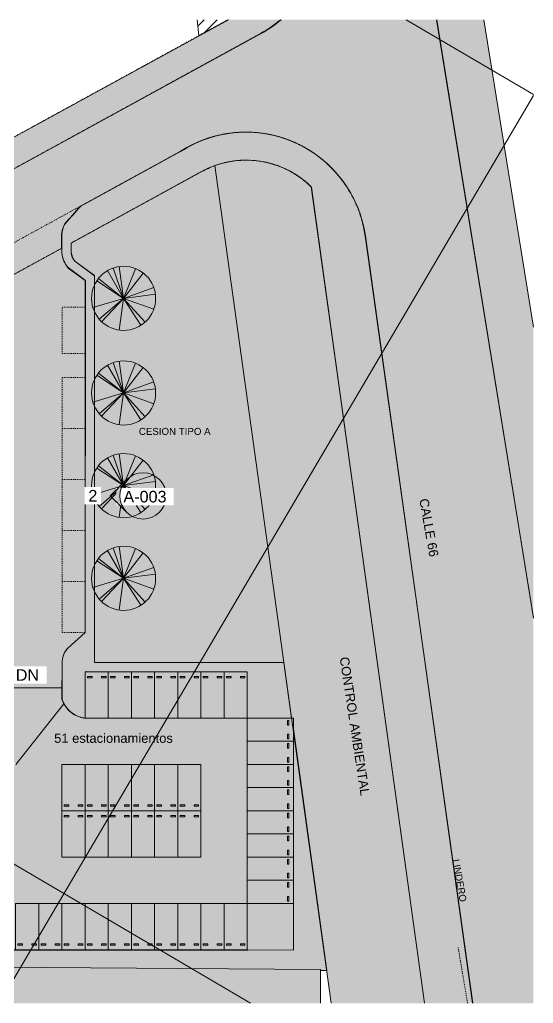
# Model space of a CAD drawing. Header units: metres. Extents: x -43 to 116, y 15 to 121.
# Drawn here: x 60.3 to 115.8, y 15.1 to 121.3 of the extents above; entities that cross this region are included whole.
import ezdxf

# ---------------------------------------------------------------- set-up
doc = ezdxf.new("R2010")
doc.units = ezdxf.units.M
doc.linetypes.add('Dash dot', pattern=[0.015875, 0.00635, -0.004763, 0, -0.004763])
doc.linetypes.add('Oculto', pattern=[0.006, 0.004, -0.002])
for name, color, linetype, lineweight in [('A-DETL', 3, 'Continuous', 5), ('A-DETL-3', 151, 'Continuous', 5), ('A-DETL-GENF', 92, 'Continuous', 5), ('A-DETL-LNOC', 90, 'Oculto', 5), ('A-PISO', 51, 'Continuous', 9), ('A-PISO-ACHU', 8, 'Continuous', 9), ('A-PISO-RAMP', 51, 'Continuous', 5), ('A-PISO-RAMP-TEXT', 2, 'Continuous', 5), ('A-PSAJ-ARBOL', 71, 'Continuous', 5), ('A-TEXT-NOTA', 2, 'Continuous', 5), ('A-TEXT-SIMB', 111, 'Continuous', 5), ('C-PARQ', 70, 'Continuous', 5)]:
    doc.layers.add(name, color=color, linetype=linetype, lineweight=lineweight)
doc.styles.add('Arial', font='arial.ttf', dxfattribs={"height": 1.25})
doc.styles.add('Arial_1', font='arial.ttf', dxfattribs={"height": 0.75})
doc.styles.add('Arial_2', font='arial.ttf', dxfattribs={"height": 1})

# ---------------------------------------------------------------- blocks, each defined once
blk = doc.blocks.new('Parqueadero-Sencillo - 2500x5000-Residentes-968502-EMPLAZAMIENTO CON PRM')
at = {"layer": 'C-PARQ'}
for p, q in [((-1.25, 0), (1.25, 0)), ((-1.25, -5), (-1.25, 0)), ((1.25, -5), (1.25, 0)), ((-0.5, -0.5), (-1, -0.5)), ((-1, -0.5), (-1, -0.65)), ((-1, -0.65), (-0.5, -0.65)), ((-0.5, -0.65), (-0.5, -0.5)), ((0.5, -0.65), (0.5, -0.5)), ((0.5, -0.5), (1, -0.5)), ((1, -0.65), (0.5, -0.65)), ((1, -0.5), (1, -0.65)), ((1.25, -5), (-1.25, -5))]:
    blk.add_line(p, q, dxfattribs=at)
blk = doc.blocks.new('Parqueadero-Sencillo - 2500x5000-Residentes-1254317-EMPLAZAMIENTO CON PRM')
at = {"layer": 'C-PARQ'}
for p, q in [((1.25, 5), (-1.25, 5)), ((-1.25, 5), (-1.25, 0)), ((1.25, 5), (1.25, 0)), ((-1.25, 0), (1.25, 0)), ((-1, 0.5), (-1, 0.65)), ((-1, 0.65), (-0.5, 0.65)), ((-0.5, 0.5), (-1, 0.5)), ((-0.5, 0.65), (-0.5, 0.5)), ((0.5, 0.65), (0.5, 0.5)), ((1, 0.65), (0.5, 0.65)), ((0.5, 0.5), (1, 0.5)), ((1, 0.5), (1, 0.65))]:
    blk.add_line(p, q, dxfattribs=at)
blk = doc.blocks.new('M_RPC Tree - Deciduous - Scarlet Oak - 12_5 Meters-1355777-EMPLAZAMIENTO CON PRM')
at = {"layer": 'A-PSAJ-ARBOL'}
for q in [(-1.11, 3.28), (-0.49, 3.42), (1.3, 3.2), (-2.71, 2.15), (-1.74, 2.99), (2.12, 2.73), (-2.89, 1.9), (3.25, 1.18), (-3.31, -1), (-2.62, -2.26), (-2.37, -2.52), (-0.49, -3.42), (3.43, 0.44), (1.87, -2.91), (2.32, -2.57), (3.25, -1.17)]:
    blk.add_line((0, 0), q, dxfattribs=at)
for start, end in [(360, 180), (180, 360)]:
    blk.add_arc((0, 0), 3.46, start, end, dxfattribs=at)
blk = doc.blocks.new('Elevation - Flecha rellenada-118254-EMPLAZAMIENTO CON PRM')
at = {"layer": 'A-TEXT-SIMB'}
blk.add_circle((0, 0), 0.005, dxfattribs=at)
blk = doc.blocks.new('Elevation - Flecha rellenada-117977-EMPLAZAMIENTO CON PRM')
at = {"layer": 'A-TEXT-SIMB'}
h = blk.add_hatch(color=256, dxfattribs=at)
edge = h.paths.add_edge_path(flags=0)
edge.add_line((-0.00354, 0.00354), (0, 0.00707))
edge.add_line((0, 0.00707), (0.00354, 0.00354))
edge.add_arc((0, 0), 0.005, 45, 135)
for p, q in [((0, 0.00707), (-0.00354, 0.00354)), ((0, 0.00707), (-0.00354, 0.00354)), ((0.00354, 0.00354), (0, 0.00707)), ((0.00354, 0.00354), (0, 0.00707))]:
    blk.add_line(p, q, dxfattribs=at)
blk.add_arc((0, 0), 0.005, 45, 135, dxfattribs=at)
blk.add_arc((0, 0), 0.005, 45, 135, dxfattribs=at)

msp = doc.modelspace()

# ---------------------------------------------------------------- hatches: boundary and pattern name
at = {"layer": 'A-DETL-GENF'}
h = msp.add_hatch(dxfattribs=at)
h.set_pattern_fill('FP_1', color=65, style=0, pattern_type=2)
h.set_pattern_definition([(45, (0, 0), (-0.707107, 0.707107), [])])
h.paths.add_polyline_path([(79.696, 119.552), (82.826, 121.267), (79.487, 121.267)], flags=0)
at = {"layer": 'A-PISO-ACHU'}
for points in [[(110.137, 15.13), (115.786, 15.13), (115.786, 56.709), (105.326, 121.267), (88.515, 121.267), (88.345, 121.124), (88.031, 120.874), (87.709, 120.635), (87.28, 120.339), (87.044, 120.186), (86.702, 119.977), (86.04, 119.607), (22.117, 84.582), (-8.429, 67.363), (-8.73, 67.31), (-9.033, 67.269), (-9.338, 67.238), (-9.643, 67.22), (-9.949, 67.213), (-10.255, 67.217), (-10.631, 67.24), (-10.905, 67.27), (-11.155, 67.326), (-11.448, 67.378), (-11.871, 67.43), (-12.038, 67.445), (-12.335, 67.46), (-12.632, 67.462), (-12.929, 67.452), (-13.225, 67.429), (-13.52, 67.393), (-13.814, 67.345), (-14.113, 67.283), (-14.431, 67.201), (-14.737, 67.107), (-15.032, 67.001), (-15.319, 66.884), (-15.597, 66.756), (-15.773, 66.669), (-16.033, 66.526), (-16.287, 66.372), (-16.535, 66.208), (-16.775, 66.033), (-17.008, 65.848), (-17.232, 65.653), (-17.448, 65.449), (-17.655, 65.236), (-17.853, 65.014), (-18.068, 64.75), (-18.22, 64.547), (-18.388, 64.302), (-18.546, 64.05), (-18.693, 63.792), (-18.829, 63.527), (-18.953, 63.257), (-19.066, 62.983), (-19.167, 62.703), (-19.256, 62.42), (-19.333, 62.133), (-19.398, 61.843), (-19.45, 61.55), (-19.49, 61.256), (-19.517, 60.96), (-19.532, 60.663), (-19.534, 60.366), (-19.524, 60.069), (-19.501, 59.772), (-19.465, 59.477), (-19.417, 59.184), (-19.357, 58.893), (-19.284, 58.605), (-19.199, 58.32), (-19.102, 58.039), (-18.993, 57.763), (-18.873, 57.491), (-18.741, 57.225), (-18.598, 56.964), (-18.444, 56.71), (-18.279, 56.463), (-18.068, 56.177), (-17.919, 55.99), (-17.725, 55.766), (-17.521, 55.55), (-17.307, 55.342), (-17.086, 55.144), (-16.823, 54.931), (-16.618, 54.778), (-16.373, 54.609), (-16.121, 54.452), (-15.863, 54.305), (-15.599, 54.169), (-15.329, 54.045), (-15.054, 53.932), (-14.774, 53.831), (-14.491, 53.742), (-14.204, 53.665), (-13.914, 53.6), (-13.621, 53.548), (-13.327, 53.508), (-13.031, 53.481), (-12.734, 53.466), (-12.437, 53.464), (-12.14, 53.474), (-11.844, 53.497), (-11.549, 53.533), (-11.256, 53.581), (-10.965, 53.642), (-10.676, 53.714), (-10.392, 53.799), (-10.111, 53.896), (-9.834, 54.005), (-9.563, 54.126), (-9.296, 54.257), (-9.036, 54.4), (-8.782, 54.554), (-8.534, 54.719), (-8.247, 54.931), (-8.062, 55.079), (-7.837, 55.274), (-7.621, 55.478), (-7.414, 55.691), (-7.216, 55.912), (-7.028, 56.142), (-6.849, 56.38), (-6.681, 56.625), (-6.523, 56.877), (-6.327, 57.233), (-6.2, 57.489), (-6.075, 57.77), (-5.928, 58.119), (-5.752, 58.499), (-5.601, 58.802), (-5.422, 59.135), (-5.232, 59.463), (-5.032, 59.784), (-4.822, 60.099), (-4.602, 60.406), (-4.373, 60.707), (-4.134, 61.001), (-3.887, 61.287), (-3.63, 61.565), (-3.365, 61.834), (-3.092, 62.095), (-2.81, 62.348), (-2.521, 62.591), (-2.224, 62.825), (25.743, 78.586), (55.413, 94.841), (55.589, 94.92), (55.771, 94.989), (55.956, 95.046), (56.145, 95.091), (56.371, 95.129), (56.53, 95.146), (56.724, 95.156), (56.918, 95.153), (57.113, 95.139), (57.305, 95.112), (57.496, 95.074), (57.685, 95.023), (57.87, 94.962), (58.05, 94.888), (58.227, 94.804), (58.397, 94.708), (58.562, 94.602), (58.719, 94.486), (58.87, 94.36), (59.012, 94.224), (59.146, 94.08), (59.271, 93.927), (59.386, 93.766), (59.465, 93.643), (64.862, 96.6), (64.856, 98.077), (64.884, 98.29), (64.918, 98.468), (64.968, 98.657), (65.055, 98.906), (65.128, 99.076), (65.19, 99.199), (65.638, 99.724), (66.21, 100.373), (66.514, 100.708), (66.932, 101.155), (77.704, 107.06), (78.044, 107.272), (78.39, 107.474), (78.743, 107.665), (79.102, 107.845), (79.465, 108.014), (79.834, 108.171), (80.208, 108.317), (80.586, 108.452), (81.083, 108.608), (81.354, 108.686), (81.743, 108.785), (82.135, 108.872), (82.529, 108.946), (82.925, 109.009), (83.324, 109.059), (83.723, 109.097), (84.124, 109.123), (84.49, 109.136), (84.927, 109.137), (85.43, 109.12), (85.785, 109.097), (86.164, 109.061), (86.55, 109.013), (86.938, 108.953), (87.327, 108.881), (87.715, 108.796), (88.102, 108.7), (88.489, 108.59), (88.872, 108.469), (89.251, 108.336), (89.626, 108.191), (90.071, 108), (90.361, 107.867), (90.721, 107.688), (91.075, 107.498), (91.424, 107.297), (91.766, 107.085), (92.101, 106.863), (92.429, 106.63), (92.75, 106.388), (93.064, 106.135), (93.369, 105.873), (93.666, 105.602), (93.955, 105.321), (94.235, 105.032), (94.55, 104.683), (94.768, 104.427), (95.02, 104.113), (95.263, 103.79), (95.495, 103.46), (95.717, 103.123), (95.956, 102.733), (96.13, 102.428), (96.321, 102.07), (96.5, 101.707), (96.668, 101.337), (96.825, 100.962), (96.97, 100.58), (97.104, 100.194), (97.226, 99.801), (97.336, 99.403), (97.434, 98.998), (97.52, 98.585), (97.594, 98.161), (97.656, 97.746), (109.241, 15.13)], [(88.853, 51.892), (81.402, 105.524), (81.083, 105.403), (80.82, 105.294), (80.535, 105.166), (80.253, 105.028), (79.977, 104.882), (65.889, 97.163), (65.891, 96.151), (65.917, 96.004), (65.953, 95.859), (66, 95.717), (66.066, 95.562), (66.125, 95.446), (66.21, 95.307), (66.289, 95.196), (68.416, 93.642), (68.416, 51.907), (76.125, 51.901)], [(93.959, 15.13), (104.055, 15.13), (91.818, 103.218), (91.564, 103.461), (91.301, 103.695), (90.998, 103.945), (90.752, 104.134), (90.467, 104.339), (90.174, 104.534), (89.875, 104.718), (89.569, 104.892), (89.257, 105.055), (88.94, 105.207), (88.519, 105.386), (88.291, 105.476), (87.959, 105.594), (87.624, 105.7), (87.285, 105.794), (86.943, 105.876), (86.599, 105.946), (86.252, 106.004), (85.903, 106.049), (85.553, 106.082), (85.202, 106.103), (84.851, 106.112), (84.499, 106.108), (84.148, 106.092), (83.798, 106.064), (83.448, 106.023), (83.101, 105.97), (82.755, 105.905), (82.412, 105.827), (82.072, 105.738), (81.735, 105.637), (81.402, 105.524), (92.808, 23.417)], [(64.92, 49.186), (64.926, 51.994), (64.941, 52.154), (64.968, 52.313), (65.004, 52.469), (65.051, 52.623), (65.108, 52.773), (65.175, 52.919), (65.251, 53.06), (65.336, 53.196), (65.43, 53.327), (65.533, 53.45), (67.414, 55.142), (67.414, 93.136), (65.596, 94.464), (65.483, 94.604), (65.379, 94.751), (65.284, 94.903), (65.198, 95.061), (65.121, 95.224), (65.055, 95.391), (64.998, 95.562), (64.952, 95.735), (64.916, 95.911), (64.891, 96.089), (64.89, 96.616), (59.465, 93.643), (59.558, 93.478), (59.641, 93.308), (59.734, 93.074), (59.775, 92.954), (59.826, 92.772), (59.866, 92.587), (59.894, 92.4), (59.911, 92.211), (59.917, 92.022), (59.917, 86.617), (58.001, 81.281), (58.001, 51.892), (57.416, 51.892), (57.416, 49.186), (61.253, 49.186)], [(76.125, 15.13), (92.803, 15.13), (92.808, 18.776), (44.338, 19.117), (44.291, 21.66), (41.646, 21.691), (41.616, 19.084), (36.698, 19.105), (36.589, 23.821), (38.688, 23.812), (38.636, 37.5), (41.01, 37.475), (40.933, 42.462), (19.605, 42.462), (19.571, 38.002), (11.232, 38.006), (11.229, 33.588), (-4.389, 33.594), (-4.452, 29.604), (-27.355, 29.751), (-27.323, 15.13), (56.295, 15.13)]]:
    msp.add_hatch(color=256, dxfattribs=at).paths.add_polyline_path(points, flags=0)
at = {"layer": 'A-PISO-ACHU', "transparency": 33554432}
h = msp.add_hatch(color=256, dxfattribs=at)
h.paths.add_polyline_path([(104.026, 15.13), (109.209, 15.13), (97.656, 97.928), (97.594, 98.325), (97.52, 98.719), (97.434, 99.112), (97.336, 99.501), (97.226, 99.887), (97.104, 100.27), (96.97, 100.648), (96.825, 101.023), (96.668, 101.392), (96.5, 101.757), (96.321, 102.116), (96.13, 102.47), (95.929, 102.817), (95.717, 103.158), (95.495, 103.493), (95.263, 103.82), (95.02, 104.14), (94.768, 104.453), (94.506, 104.757), (94.235, 105.053), (93.955, 105.341), (93.666, 105.62), (93.369, 105.89), (93.064, 106.151), (92.75, 106.402), (92.429, 106.643), (92.101, 106.874), (91.766, 107.095), (91.424, 107.306), (90.998, 107.547), (90.721, 107.694), (90.361, 107.872), (89.996, 108.039), (89.626, 108.195), (89.251, 108.338), (88.872, 108.471), (88.489, 108.591), (88.102, 108.7), (87.712, 108.796), (87.32, 108.881), (86.925, 108.953), (86.528, 109.013), (86.04, 109.069), (85.729, 109.097), (85.328, 109.12), (84.927, 109.13), (84.525, 109.129), (84.124, 109.115), (83.723, 109.088), (83.324, 109.049), (82.925, 108.998), (82.529, 108.935), (82.135, 108.859), (81.743, 108.771), (81.354, 108.672), (80.968, 108.56), (80.586, 108.436), (80.208, 108.301), (79.834, 108.154), (79.465, 107.995), (79.102, 107.825), (78.743, 107.644), (78.39, 107.452), (78.044, 107.25), (77.704, 107.036), (66.953, 101.155), (66.508, 100.675), (66.069, 100.189), (65.638, 99.697), (65.213, 99.199), (65.128, 99.023), (65.055, 98.842), (64.994, 98.657), (64.945, 98.468), (64.908, 98.277), (64.884, 98.05), (64.89, 96.101), (64.918, 95.908), (64.971, 95.67), (65.01, 95.53), (65.075, 95.346), (65.151, 95.167), (65.238, 94.993), (65.337, 94.825), (65.447, 94.664), (65.566, 94.511), (67.438, 93.14), (67.412, 55.146), (65.53, 53.456), (65.421, 53.323), (65.321, 53.183), (65.231, 53.036), (65.152, 52.883), (65.084, 52.725), (65.027, 52.563), (64.981, 52.396), (64.948, 52.228), (64.926, 52.057), (64.913, 47.95), (64.976, 47.772), (65.051, 47.597), (65.137, 47.428), (65.233, 47.265), (65.34, 47.108), (65.456, 46.957), (65.581, 46.815), (65.715, 46.681), (65.858, 46.555), (66.008, 46.439), (66.21, 46.306), (66.328, 46.236), (66.498, 46.151), (66.672, 46.076), (66.851, 46.012), (67.033, 45.96), (67.218, 45.919), (67.406, 45.89), (67.409, 50.912), (84.909, 50.901), (84.906, 45.901), (89.676, 45.897), (88.849, 51.882), (68.432, 51.911), (68.416, 93.664), (66.315, 95.202), (66.21, 95.354), (66.151, 95.451), (66.084, 95.584), (66.026, 95.722), (65.979, 95.864), (65.943, 96.009), (65.918, 96.156), (65.916, 97.168), (80.286, 105.024), (80.567, 105.161), (80.853, 105.289), (81.142, 105.409), (81.435, 105.519), (81.768, 105.632), (82.105, 105.733), (82.445, 105.822), (82.788, 105.899), (83.134, 105.964), (83.562, 106.026), (83.831, 106.057), (84.181, 106.085), (84.533, 106.101), (84.884, 106.105), (85.236, 106.096), (85.587, 106.074), (86.04, 106.027), (86.285, 105.995), (86.632, 105.937), (86.977, 105.867), (87.318, 105.785), (87.657, 105.69), (87.992, 105.584), (88.324, 105.467), (88.651, 105.337), (88.973, 105.196), (89.29, 105.044), (89.601, 104.881), (89.946, 104.683), (90.206, 104.523), (90.499, 104.328), (90.784, 104.123), (91.063, 103.908), (91.333, 103.683), (91.595, 103.449), (91.849, 103.206), (96.689, 68.199)], flags=0)
h.paths.add_polyline_path([(93.508, 18.683), (89.905, 44.754), (89.892, 25.897), (84.892, 25.901), (84.889, 20.827), (49.889, 20.897), (49.892, 25.897), (44.892, 25.906), (44.903, 40.906), (49.903, 40.897), (49.903, 40.908), (44.914, 40.91), (44.914, 42.48), (49.914, 42.481), (49.914, 42.473), (54.904, 42.467), (54.902, 40.886), (59.968, 40.877), (59.943, 40.908), (54.914, 40.908), (54.914, 42.487), (58.671, 42.49), (57.759, 43.633), (57.679, 43.76), (57.608, 43.893), (57.547, 44.031), (57.497, 44.173), (57.458, 44.319), (57.43, 44.467), (57.413, 44.616), (57.408, 44.767), (57.412, 51.892), (54.461, 51.892), (54.461, 46.001), (-0.727, 46.001), (-0.818, 45.95), (-4.503, 45.947), (-4.408, 46.001), (-5.712, 46.001), (-5.719, 32.156), (-15.971, 32.152), (-15.959, 29.677), (-4.452, 29.604), (-4.389, 33.594), (11.229, 33.594), (11.232, 38.006), (19.571, 38.006), (19.605, 42.462), (40.933, 42.462), (41.01, 37.475), (38.636, 37.5), (38.688, 23.812), (36.589, 23.821), (36.698, 19.105), (41.616, 19.084), (41.646, 21.691), (44.291, 21.66), (44.338, 19.117), (92.808, 18.776), (92.808, 18.688)], flags=0)
h.paths.add_polyline_path([(115.786, 56.678), (115.786, 88.073), (110.431, 121.267), (105.366, 121.267), (113.927, 68.199)], flags=0)
h.paths.add_polyline_path([(-6.336, 57.118), (26.988, 75.873), (54.461, 90.902), (54.461, 90.864), (54.482, 90.875), (54.482, 87.45), (54.461, 87.439), (54.461, 83.231), (58.001, 83.231), (58.001, 81.246), (59.934, 86.617), (59.938, 92.176), (59.923, 92.37), (59.896, 92.563), (59.857, 92.754), (59.807, 92.941), (59.744, 93.126), (59.671, 93.306), (59.587, 93.481), (59.492, 93.651), (59.386, 93.814), (59.271, 93.971), (59.146, 94.12), (59.012, 94.261), (58.87, 94.394), (58.719, 94.517), (58.562, 94.631), (58.397, 94.735), (58.227, 94.828), (58.05, 94.911), (57.87, 94.983), (57.685, 95.043), (57.496, 95.092), (57.305, 95.129), (57.113, 95.154), (56.918, 95.167), (56.724, 95.168), (56.53, 95.157), (56.295, 95.126), (56.145, 95.098), (55.956, 95.051), (55.771, 94.993), (55.589, 94.923), (55.413, 94.842), (25.532, 78.496), (-2.224, 62.875), (-2.521, 62.641), (-2.81, 62.398), (-3.195, 62.047), (-3.365, 61.884), (-3.677, 61.565), (-3.887, 61.338), (-4.134, 61.052), (-4.373, 60.759), (-4.602, 60.458), (-4.822, 60.151), (-5.032, 59.837), (-5.232, 59.516), (-5.422, 59.189), (-5.601, 58.856), (-5.77, 58.518), (-5.928, 58.175), (-6.075, 57.827), (-6.211, 57.474)], flags=0)
h.paths.add_polyline_path([(21.784, 57.717), (44.086, 57.717), (44.086, 68.105), (27.977, 59.046), (26.71, 61.311), (20.298, 57.717), (21.593, 57.717)], flags=0)
h.paths.add_polyline_path([(-15.716, 66.756), (-15.452, 66.884), (-15.182, 67.001), (-14.908, 67.107), (-14.63, 67.201), (-14.347, 67.283), (-14.062, 67.353), (-13.774, 67.411), (-13.484, 67.457), (-13.11, 67.497), (-12.899, 67.513), (-12.605, 67.522), (-12.311, 67.519), (-12.018, 67.503), (-11.725, 67.475), (-11.434, 67.435), (-11.145, 67.383), (-10.858, 67.319), (-10.554, 67.291), (-10.248, 67.275), (-9.942, 67.27), (-9.636, 67.277), (-9.331, 67.295), (-9.026, 67.325), (-8.723, 67.366), (-8.422, 67.419), (22.136, 84.617), (86.396, 119.77), (86.745, 119.968), (87.087, 120.177), (87.423, 120.396), (87.752, 120.625), (88.074, 120.865), (88.519, 121.224), (88.57, 121.267), (82.881, 121.267), (20.68, 87.24), (-15.589, 66.828)], flags=0)
at = {"layer": 'A-PISO-ACHU', "transparency": 33554534}
h = msp.add_hatch(color=256, dxfattribs=at)
h.paths.add_polyline_path([(89.914, 20.872), (89.914, 44.252), (89.684, 45.908), (84.914, 45.908), (84.909, 50.895), (67.414, 50.926), (67.409, 45.886), (67.205, 45.919), (67.025, 45.96), (66.845, 46.012), (66.668, 46.076), (66.495, 46.151), (66.327, 46.236), (66.165, 46.333), (66.008, 46.44), (65.858, 46.556), (65.715, 46.683), (65.581, 46.818), (65.456, 46.961), (65.34, 47.112), (65.233, 47.27), (65.126, 47.457), (65.124, 47.453), (59.943, 40.908), (44.914, 40.906), (44.914, 25.91), (49.914, 25.901), (49.914, 20.944), (89.892, 20.872)], flags=0)
h.paths.add_polyline_path([(57.88, 43.474), (57.759, 43.644), (57.679, 43.78), (57.608, 43.925), (57.565, 44.031), (57.518, 44.173), (57.481, 44.319), (57.456, 44.467), (57.443, 44.578), (57.438, 44.765), (57.438, 49.186), (57.416, 49.186), (57.422, 44.605), (57.443, 44.432), (57.474, 44.281), (57.528, 44.101), (57.585, 43.954), (57.644, 43.831), (57.713, 43.71), (57.79, 43.593), (57.859, 43.501)], flags=0)
h.paths.add_polyline_path([(64.92, 47.942), (64.917, 49.186), (64.914, 49.186), (64.917, 47.95)], flags=0)
h.paths.add_polyline_path([(59.914, 86.607), (59.917, 86.63), (59.911, 92.211), (59.911, 92.17), (59.914, 92.022), (59.914, 86.617)], flags=0)
at = {"layer": 'A-PISO-RAMP'}
msp.add_hatch(color=256, dxfattribs=at).paths.add_polyline_path([(59.947, 40.908), (65.126, 47.455), (65.045, 47.619), (64.974, 47.788), (64.914, 47.961), (64.913, 49.186), (57.438, 49.186), (57.443, 44.578), (57.46, 44.429), (57.497, 44.248), (57.547, 44.08), (57.608, 43.925), (57.639, 43.855), (57.709, 43.722), (57.79, 43.595), (57.88, 43.474), (59.338, 41.664)], flags=0)

# ---------------------------------------------------------------- linework, layer by layer
at = {"layer": 'A-DETL', "linetype": 'Dash dot'}
msp.add_line((107.665, 21.171), (108.693, 15.13), dxfattribs=at)
at = {"layer": 'A-DETL-3'}
for p, q in [((79.487, 121.267), (79.696, 119.552)), ((79.696, 119.552), (82.826, 121.267)), ((102.067, 121.267), (115.786, 113.193)), ((115.786, 56.709), (105.326, 121.267))]:
    msp.add_line(p, q, dxfattribs=at)
at = {"layer": 'A-DETL-LNOC'}
for p, q in [((82.826, 121.267), (20.66, 87.204)), ((22.117, 84.582), (86.353, 119.779)), ((78.535, 107.513), (60.724, 97.754)), ((79.977, 104.882), (65.889, 97.163)), ((60.724, 97.754), (58.024, 96.274)), ((64.89, 96.616), (59.465, 93.643)), ((64.916, 90.233), (67.416, 90.233)), ((64.916, 85.233), (64.916, 90.233)), ((67.416, 85.233), (64.916, 85.233)), ((67.416, 82.644), (64.916, 82.644)), ((64.916, 55.144), (64.916, 82.644)), ((67.416, 77.144), (64.916, 77.144)), ((67.416, 71.644), (64.916, 71.644)), ((67.416, 66.144), (64.916, 66.144)), ((67.416, 60.644), (64.916, 60.644)), ((67.416, 55.144), (64.916, 55.144))]:
    msp.add_line(p, q, dxfattribs=at)
for centre, radius, start, end in [((80.106, 131.179), 13, 298.71971, 310.25955), ((84.754, 96.139), 13, 7.98258, 123.02008), ((84.782, 96.112), 10, 45.28144, 109.75138)]:
    msp.add_arc(centre, radius, start, end, dxfattribs=at)
at = {"layer": 'A-PISO'}
for p, q in [((20.68, 87.24), (82.881, 121.267)), ((115.786, 56.709), (105.326, 121.267)), ((105.366, 121.267), (115.786, 56.678)), ((110.431, 121.267), (115.786, 88.073)), ((86.353, 119.779), (22.117, 84.582)), ((22.136, 84.617), (86.396, 119.77)), ((66.923, 101.151), (77.67, 107.039)), ((66.953, 101.155), (77.704, 107.036)), ((81.402, 105.524), (93.959, 15.13)), ((79.977, 104.882), (65.889, 97.163)), ((65.916, 97.168), (80.009, 104.878)), ((94.568, 83.429), (91.818, 103.218)), ((91.849, 103.206), (104.026, 15.13)), ((64.862, 96.6), (64.856, 98.077)), ((64.884, 98.083), (64.89, 96.101)), ((97.628, 97.944), (109.241, 15.13)), ((109.209, 15.13), (97.656, 97.928)), ((64.89, 96.616), (59.465, 93.643)), ((64.891, 96.089), (64.89, 96.616)), ((65.889, 97.163), (65.891, 96.151)), ((65.918, 96.156), (65.916, 97.168)), ((67.438, 93.14), (65.566, 94.511)), ((67.414, 93.136), (65.596, 94.464)), ((66.289, 95.196), (68.416, 93.642)), ((68.416, 93.664), (66.315, 95.202)), ((68.432, 51.911), (68.416, 93.664)), ((68.416, 93.642), (68.416, 51.907)), ((67.438, 93.14), (67.412, 55.146)), ((67.414, 55.142), (67.414, 93.136)), ((104.055, 15.13), (94.568, 83.429)), ((67.412, 55.146), (65.53, 53.456)), ((65.533, 53.45), (67.414, 55.142)), ((64.926, 52.057), (64.913, 47.95)), ((64.92, 47.942), (64.92, 51.834)), ((68.416, 51.907), (88.853, 51.892)), ((88.849, 51.882), (68.432, 51.911)), ((88.849, 51.882), (89.676, 45.897)), ((67.409, 50.912), (67.406, 45.89)), ((84.909, 50.901), (67.409, 50.912)), ((67.414, 50.917), (67.414, 50.926)), ((67.414, 50.926), (84.909, 50.895)), ((67.414, 45.886), (67.414, 50.912)), ((84.906, 45.901), (84.909, 50.901)), ((84.914, 50.895), (84.914, 45.908)), ((57.416, 49.186), (64.92, 49.186)), ((89.676, 45.897), (84.906, 45.901)), ((84.914, 45.908), (89.684, 45.908)), ((89.905, 44.754), (89.892, 25.897)), ((93.508, 18.683), (89.905, 44.754)), ((89.914, 44.252), (89.914, 20.872)), ((84.889, 20.827), (84.892, 25.901)), ((84.892, 25.901), (89.892, 25.897)), ((49.889, 20.897), (84.889, 20.827)), ((89.914, 20.872), (49.914, 20.944)), ((92.808, 18.776), (44.338, 19.117)), ((92.803, 15.13), (92.808, 18.776)), ((92.808, 18.688), (93.508, 18.683))]:
    msp.add_line(p, q, dxfattribs=at)
for centre, radius, start, end in [((80.106, 131.179), 13, 298.71971, 310.30847), ((80.157, 131.175), 13, 298.68063, 310.33763), ((84.754, 96.139), 13, 75.09552, 123.02008), ((84.78, 96.131), 13, 7.9435, 122.981), ((84.78, 96.131), 13, 91.12446, 122.981), ((84.78, 96.131), 13, 89.35466, 91.12446), ((84.78, 96.131), 13, 75.21681, 89.35466), ((84.754, 96.139), 13, 74.16195, 75.07491), ((84.78, 96.131), 13, 73.57103, 74.28323), ((84.754, 96.139), 13, 73.46546, 74.16195), ((84.754, 96.139), 13, 73.30556, 73.44974), ((84.754, 96.139), 13, 71.53616, 73.30506), ((84.754, 96.139), 13, 69.76676, 71.53521), ((84.754, 96.139), 13, 67.99737, 69.76538), ((84.754, 96.139), 13, 66.22799, 67.99555), ((84.754, 96.139), 13, 64.45861, 66.22574), ((84.754, 96.139), 13, 62.68925, 64.45593), ((84.754, 96.139), 13, 60.91989, 62.68613), ((84.754, 96.139), 13, 57.38557, 60.91635), ((84.754, 96.139), 13, 55.61666, 57.3812), ((84.754, 96.139), 13, 53.84776, 55.61187), ((84.754, 96.139), 13, 52.07886, 53.84255), ((84.754, 96.139), 13, 50.30996, 52.07323), ((84.754, 96.139), 13, 48.54107, 50.30394), ((84.782, 96.112), 10, 109.75138, 118.71971), ((84.808, 96.105), 10, 109.7123, 118.68063), ((84.782, 96.112), 10, 45.28144, 109.75138), ((84.808, 96.105), 10, 45.24237, 109.7123), ((84.808, 96.105), 10, 75.18867, 75.46265), ((84.808, 96.105), 10, 45.24237, 73.61411), ((84.754, 96.139), 13, 46.77219, 48.53465), ((84.754, 96.139), 13, 23.91085, 46.76538), ((100.805, 69.311), 46.495, 136.77948, 140.00696), ((100.814, 69.292), 46.495, 136.74041, 139.96788), ((100.814, 69.292), 46.495, 136.74041, 139.96788), ((84.754, 96.139), 13, 22.14104, 23.88691), ((84.754, 96.139), 13, 20.37123, 22.12657), ((84.754, 96.139), 13, 18.60472, 20.36581), ((84.754, 96.139), 13, 16.84335, 18.60143), ((84.754, 96.139), 13, 15.08151, 16.83162), ((67.844, 97.804), 3, 152.42575, 174.77992), ((67.871, 97.808), 3, 152.38667, 174.74085), ((67.871, 97.808), 3, 152.38667, 174.74085), ((84.754, 96.139), 13, 7.98258, 15.06181), ((67.872, 96.43), 3, 186.29702, 219.77582), ((67.872, 96.43), 3, 186.48597, 219.77582), ((67.873, 96.417), 3, 186.27518, 220.6125), ((67.873, 96.417), 2, 187.65324, 217.62383), ((67.9, 96.421), 2, 187.61416, 217.58475), ((67.361, 51.834), 2.44, 138.50868, 180), ((67.357, 51.838), 2.44, 138.46961, 174.86173), ((67.769, 48.868), 3, 197.80909, 263.05317), ((67.775, 48.864), 3, 199.27939, 201.27079), ((67.775, 48.864), 3, 199.27939, 201.27079), ((67.775, 48.864), 3, 202.88484, 204.85279), ((67.775, 48.864), 3, 202.88484, 204.85279), ((67.775, 48.864), 3, 206.47441, 233.91801), ((67.775, 48.864), 3, 206.47441, 233.91801), ((67.769, 48.868), 3, 208.12911, 263.05317), ((67.775, 48.864), 3, 234.13387, 263.09225), ((67.775, 48.864), 3, 234.13387, 263.09225)]:
    msp.add_arc(centre, radius, start, end, dxfattribs=at)
at = {"layer": 'A-PISO-RAMP'}
for p, q in [((64.914, 49.186), (57.438, 49.186)), ((64.914, 48.298), (64.914, 49.186)), ((64.914, 47.961), (64.914, 48.296)), ((65.124, 47.453), (59.947, 40.908))]:
    msp.add_line(p, q, dxfattribs=at)
msp.add_open_spline([(65.126, 47.455), (65.083, 47.536), (65.004, 47.701), (64.941, 47.873), (64.914, 47.961)], degree=3, dxfattribs=at)

# ---------------------------------------------------------------- block references
at = {"layer": 'A-PSAJ-ARBOL'}
for p in [(71.564, 91.197), (71.564, 80.992), (71.564, 70.992), (71.564, 60.992)]:
    msp.add_blockref('M_RPC Tree - Deciduous - Scarlet Oak - 12_5 Meters-1355777-EMPLAZAMIENTO CON PRM', p, dxfattribs=at)
at = {"layer": 'A-TEXT-SIMB', "xscale": 499.9999999999995, "yscale": 499.9999999999995, "zscale": 499.9999999999995}
msp.add_blockref('Elevation - Flecha rellenada-118254-EMPLAZAMIENTO CON PRM', (73.659, 69.883), dxfattribs=at)
at = {"layer": 'C-PARQ'}
for name, p in [('Parqueadero-Sencillo - 2500x5000-Residentes-968502-EMPLAZAMIENTO CON PRM', (68.664, 50.908)), ('Parqueadero-Sencillo - 2500x5000-Residentes-968502-EMPLAZAMIENTO CON PRM', (71.164, 50.908)), ('Parqueadero-Sencillo - 2500x5000-Residentes-968502-EMPLAZAMIENTO CON PRM', (73.664, 50.908)), ('Parqueadero-Sencillo - 2500x5000-Residentes-968502-EMPLAZAMIENTO CON PRM', (76.164, 50.908)), ('Parqueadero-Sencillo - 2500x5000-Residentes-968502-EMPLAZAMIENTO CON PRM', (78.664, 50.908)), ('Parqueadero-Sencillo - 2500x5000-Residentes-968502-EMPLAZAMIENTO CON PRM', (81.164, 50.908)), ('Parqueadero-Sencillo - 2500x5000-Residentes-968502-EMPLAZAMIENTO CON PRM', (83.664, 50.908)), ('Parqueadero-Sencillo - 2500x5000-Residentes-1254317-EMPLAZAMIENTO CON PRM', (66.164, 35.908)), ('Parqueadero-Sencillo - 2500x5000-Residentes-1254317-EMPLAZAMIENTO CON PRM', (68.664, 35.908)), ('Parqueadero-Sencillo - 2500x5000-Residentes-1254317-EMPLAZAMIENTO CON PRM', (71.164, 35.908)), ('Parqueadero-Sencillo - 2500x5000-Residentes-1254317-EMPLAZAMIENTO CON PRM', (73.664, 35.908)), ('Parqueadero-Sencillo - 2500x5000-Residentes-1254317-EMPLAZAMIENTO CON PRM', (76.164, 35.908)), ('Parqueadero-Sencillo - 2500x5000-Residentes-1254317-EMPLAZAMIENTO CON PRM', (78.664, 35.908)), ('Parqueadero-Sencillo - 2500x5000-Residentes-968502-EMPLAZAMIENTO CON PRM', (66.164, 35.908)), ('Parqueadero-Sencillo - 2500x5000-Residentes-968502-EMPLAZAMIENTO CON PRM', (68.664, 35.908)), ('Parqueadero-Sencillo - 2500x5000-Residentes-968502-EMPLAZAMIENTO CON PRM', (71.164, 35.908)), ('Parqueadero-Sencillo - 2500x5000-Residentes-968502-EMPLAZAMIENTO CON PRM', (73.664, 35.908)), ('Parqueadero-Sencillo - 2500x5000-Residentes-968502-EMPLAZAMIENTO CON PRM', (76.164, 35.908)), ('Parqueadero-Sencillo - 2500x5000-Residentes-968502-EMPLAZAMIENTO CON PRM', (78.664, 35.908)), ('Parqueadero-Sencillo - 2500x5000-Residentes-1254317-EMPLAZAMIENTO CON PRM', (61.164, 20.908)), ('Parqueadero-Sencillo - 2500x5000-Residentes-1254317-EMPLAZAMIENTO CON PRM', (63.664, 20.908)), ('Parqueadero-Sencillo - 2500x5000-Residentes-1254317-EMPLAZAMIENTO CON PRM', (66.164, 20.908)), ('Parqueadero-Sencillo - 2500x5000-Residentes-1254317-EMPLAZAMIENTO CON PRM', (68.664, 20.908)), ('Parqueadero-Sencillo - 2500x5000-Residentes-1254317-EMPLAZAMIENTO CON PRM', (71.164, 20.908)), ('Parqueadero-Sencillo - 2500x5000-Residentes-1254317-EMPLAZAMIENTO CON PRM', (73.664, 20.908)), ('Parqueadero-Sencillo - 2500x5000-Residentes-1254317-EMPLAZAMIENTO CON PRM', (76.164, 20.908)), ('Parqueadero-Sencillo - 2500x5000-Residentes-1254317-EMPLAZAMIENTO CON PRM', (78.664, 20.908)), ('Parqueadero-Sencillo - 2500x5000-Residentes-1254317-EMPLAZAMIENTO CON PRM', (81.164, 20.908)), ('Parqueadero-Sencillo - 2500x5000-Residentes-1254317-EMPLAZAMIENTO CON PRM', (83.664, 20.908))]:
    msp.add_blockref(name, p, dxfattribs=at)
at = {"layer": 'C-PARQ', "rotation": 89.99999999999972}
for p in [(89.914, 44.658), (89.914, 42.158), (89.914, 39.658), (89.914, 37.158), (89.914, 34.658), (89.914, 32.158), (89.914, 29.658), (89.914, 27.158)]:
    msp.add_blockref('Parqueadero-Sencillo - 2500x5000-Residentes-1254317-EMPLAZAMIENTO CON PRM', p, dxfattribs=at)

# ---------------------------------------------------------------- texts
at = {"layer": 'A-TEXT-NOTA', "color": 7, "attachment_point": 1}
for s, insert, char_height, width, style in [('CESION TIPO A', (73.21, 77.218), 0.75, 9.41983, 'Arial_1'), ('51 estacionamientos', (64.069, 44.239), 1, 15.95358, 'Arial_2')]:
    msp.add_mtext(s, dxfattribs=dict(at, insert=insert, char_height=char_height, width=width, style=style))
for s, insert, char_height, width, rotation, style in [('CALLE 66', (104.452, 69.677), 1, 7.89662, 280.11297, 'Arial_2'), ('CONTROL AMBIENTAL', (95.863, 52.582), 1, 18.63923, 278.6713, 'Arial_2'), ('LINDERO', (107.792, 30.741), 0.75, 5.69198, 279.93288, 'Arial_1')]:
    msp.add_mtext(s, dxfattribs=dict(at, insert=insert, char_height=char_height, width=width, rotation=rotation, style=style))

# ---------------------------------------------------------------- next in the draw order: texts
at = {"layer": 'A-PISO-RAMP-TEXT', "insert": (59.92, 51.182), "char_height": 1.25, "width": 3.01369, "attachment_point": 1, "line_spacing_factor": 0.941778, "style": 'Arial', "bg_fill": 3, "box_fill_scale": 1.25, "bg_fill_color": 256, "bg_fill_true_color": 13158600, "bg_fill_transparency": 0}
msp.add_mtext('DN', dxfattribs=at)

# ---------------------------------------------------------------- next in the draw order: linework, layer by layer
at = {"layer": 'A-DETL-3'}
for p, q in [((58.133, 15.13), (115.786, 113.085)), ((-42.855, 90.528), (85.25, 15.13))]:
    msp.add_line(p, q, dxfattribs=at)

# ---------------------------------------------------------------- next in the draw order: texts
at = {"layer": 'A-TEXT-SIMB', "char_height": 1.25, "attachment_point": 2, "line_spacing_factor": 0.941778, "style": 'Arial', "bg_fill": 3, "box_fill_scale": 1.25, "bg_fill_color": 256, "bg_fill_true_color": 13158600, "bg_fill_transparency": 0}
for s, insert, width in [('2', (68.245, 70.523), 1.16309), ('A-003', (73.87, 70.428), 5.57057)]:
    msp.add_mtext(s, dxfattribs=dict(at, insert=insert, width=width))

# ---------------------------------------------------------------- next in the draw order: block references
at = {"layer": 'A-TEXT-SIMB', "xscale": 499.9999999999995, "yscale": 499.9999999999995, "zscale": 499.9999999999995, "rotation": 90}
msp.add_blockref('Elevation - Flecha rellenada-117977-EMPLAZAMIENTO CON PRM', (73.659, 69.883), dxfattribs=at)

doc.saveas('drawing.dxf')
